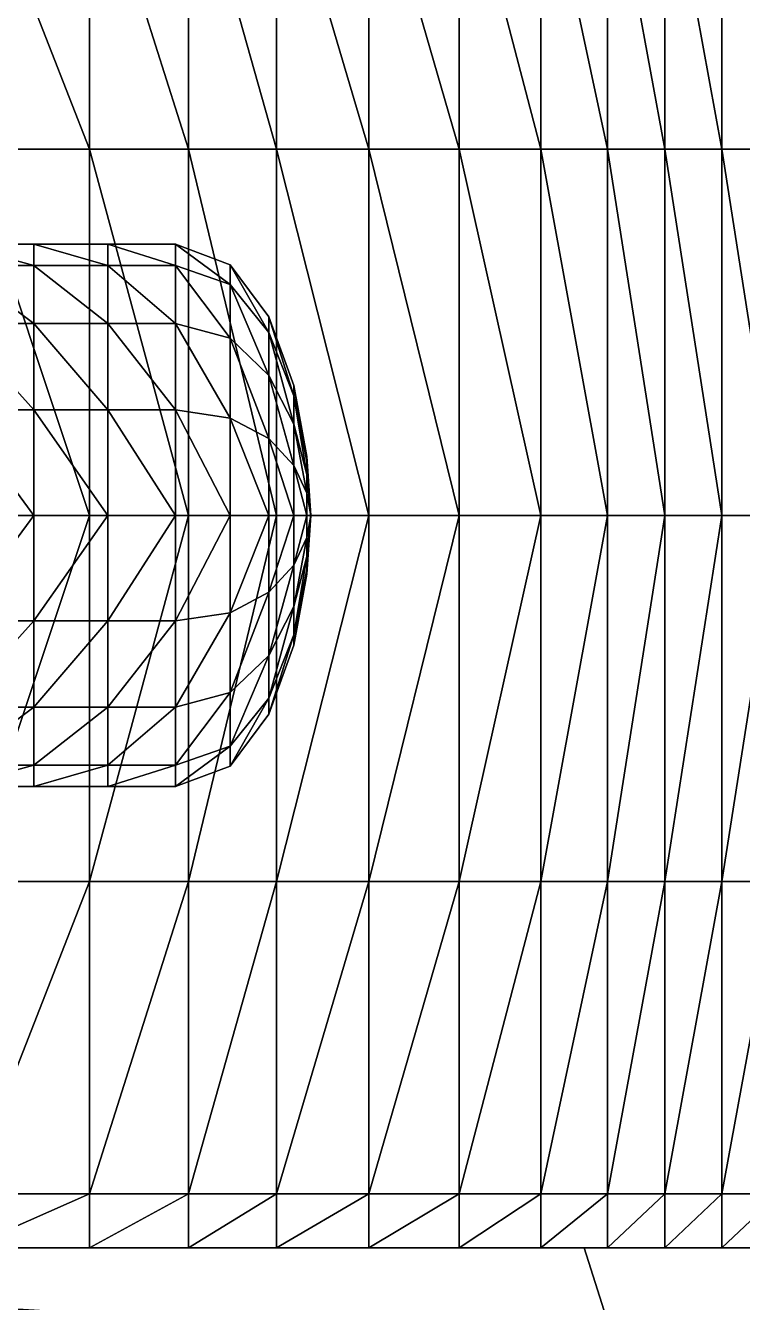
# Model space of a CAD drawing. Extents: x 0 to 32.6, y -11.9 to 11.9.
# Drawn here: x 13.082 to 15.198, y -2.321 to 1.445 of the extents above; entities that cross this region are included whole.
import ezdxf

# ---------------------------------------------------------------- set-up
doc = ezdxf.new("R2010")
doc.units = 0

msp = doc.modelspace()

# ---------------------------------------------------------------- linework, layer by layer
for points in [[(12.9093, 2.0011, -1.6192), (13.2709, 2.0011, -1.6192), (13.2709, 1.08, -1.7)], [(12.9093, 2.0011, -1.6192), (13.2709, 1.08, -1.7), (12.9093, 1.08, -1.7)], [(12.9093, 1.08, 1.3), (13.2709, 1.08, 1.3), (12.9093, 2.0011, 1.2192)], [(13.2709, 1.08, 1.3), (13.2709, 2.0011, 1.2192), (12.9093, 2.0011, 1.2192)], [(13.2709, 2.0011, -1.6192), (13.5629, 2.0011, -1.6192), (13.5629, 1.08, -1.7)], [(13.2709, 2.0011, -1.6192), (13.5629, 1.08, -1.7), (13.2709, 1.08, -1.7)], [(13.2709, 1.08, 1.3), (13.5629, 1.08, 1.3), (13.2709, 2.0011, 1.2192)], [(13.5629, 1.08, 1.3), (13.5629, 2.0011, 1.2192), (13.2709, 2.0011, 1.2192)], [(13.5629, 2.0011, -1.6192), (13.8228, 2.0011, -1.6192), (13.8228, 1.08, -1.7)], [(13.5629, 2.0011, -1.6192), (13.8228, 1.08, -1.7), (13.5629, 1.08, -1.7)], [(13.5629, 1.08, 1.3), (13.8228, 1.08, 1.3), (13.5629, 2.0011, 1.2192)], [(13.8228, 1.08, 1.3), (13.8228, 2.0011, 1.2192), (13.5629, 2.0011, 1.2192)], [(13.8228, 2.0011, -1.6192), (14.0953, 2.0011, -1.6192), (14.0953, 1.08, -1.7)], [(13.8228, 2.0011, -1.6192), (14.0953, 1.08, -1.7), (13.8228, 1.08, -1.7)], [(13.8228, 1.08, 1.3), (14.0953, 1.08, 1.3), (13.8228, 2.0011, 1.2192)], [(14.0953, 1.08, 1.3), (14.0953, 2.0011, 1.2192), (13.8228, 2.0011, 1.2192)], [(14.0953, 2.0011, -1.6192), (14.3615, 2.0011, -1.6192), (14.3615, 1.08, -1.7)], [(14.0953, 2.0011, -1.6192), (14.3615, 1.08, -1.7), (14.0953, 1.08, -1.7)], [(14.0953, 1.08, 1.3), (14.3615, 1.08, 1.3), (14.0953, 2.0011, 1.2192)], [(14.3615, 1.08, 1.3), (14.3615, 2.0011, 1.2192), (14.0953, 2.0011, 1.2192)], [(14.3615, 2.0011, -1.6192), (14.6025, 2.0011, -1.6192), (14.6025, 1.08, -1.7)], [(14.3615, 2.0011, -1.6192), (14.6025, 1.08, -1.7), (14.3615, 1.08, -1.7)], [(14.3615, 1.08, 1.3), (14.6025, 1.08, 1.3), (14.3615, 2.0011, 1.2192)], [(14.6025, 1.08, 1.3), (14.6025, 2.0011, 1.2192), (14.3615, 2.0011, 1.2192)], [(14.6025, 2.0011, -1.6192), (14.7996, 2.0011, -1.6192), (14.7996, 1.08, -1.7)], [(14.6025, 2.0011, -1.6192), (14.7996, 1.08, -1.7), (14.6025, 1.08, -1.7)], [(14.6025, 1.08, 1.3), (14.7996, 1.08, 1.3), (14.6025, 2.0011, 1.2192)], [(14.7996, 1.08, 1.3), (14.7996, 2.0011, 1.2192), (14.6025, 2.0011, 1.2192)], [(14.7996, 2.0011, -1.6192), (14.9685, 2.0011, -1.6192), (14.9685, 1.08, -1.7)], [(14.7996, 2.0011, -1.6192), (14.9685, 1.08, -1.7), (14.7996, 1.08, -1.7)], [(14.7996, 1.08, 1.3), (14.9685, 1.08, 1.3), (14.7996, 2.0011, 1.2192)], [(14.9685, 1.08, 1.3), (14.9685, 2.0011, 1.2192), (14.7996, 2.0011, 1.2192)], [(14.9685, 2.0011, -1.6192), (15.1373, 2.0011, -1.6192), (15.1373, 1.08, -1.7)], [(14.9685, 2.0011, -1.6192), (15.1373, 1.08, -1.7), (14.9685, 1.08, -1.7)], [(14.9685, 1.08, 1.3), (15.1373, 1.08, 1.3), (14.9685, 2.0011, 1.2192)], [(15.1373, 1.08, 1.3), (15.1373, 2.0011, 1.2192), (14.9685, 2.0011, 1.2192)], [(15.1373, 2.0011, -1.6192), (15.3062, 2.0011, -1.6192), (15.3062, 1.08, -1.7)], [(15.1373, 2.0011, -1.6192), (15.3062, 1.08, -1.7), (15.1373, 1.08, -1.7)], [(15.1373, 1.08, 1.3), (15.3062, 1.08, 1.3), (15.1373, 2.0011, 1.2192)], [(15.3062, 1.08, 1.3), (15.3062, 2.0011, 1.2192), (15.1373, 2.0011, 1.2192)], [(12.9093, 1.08, -1.7), (13.2709, 1.08, -1.7), (13.2709, 0, -1.7)], [(12.9093, 1.08, -1.7), (13.2709, 0, -1.7), (12.9093, 0, -1.7)], [(12.9093, 0, 1.3), (13.2709, 0, 1.3), (12.9093, 1.08, 1.3)], [(13.2709, 0, 1.3), (13.2709, 1.08, 1.3), (12.9093, 1.08, 1.3)], [(13.2709, 1.08, -1.7), (13.5629, 1.08, -1.7), (13.5629, 0, -1.7)], [(13.2709, 1.08, -1.7), (13.5629, 0, -1.7), (13.2709, 0, -1.7)], [(13.2709, 0, 1.3), (13.5629, 0, 1.3), (13.2709, 1.08, 1.3)], [(13.5629, 0, 1.3), (13.5629, 1.08, 1.3), (13.2709, 1.08, 1.3)], [(13.5629, 1.08, -1.7), (13.8228, 1.08, -1.7), (13.8228, 0, -1.7)], [(13.5629, 1.08, -1.7), (13.8228, 0, -1.7), (13.5629, 0, -1.7)], [(13.5629, 0, 1.3), (13.8228, 0, 1.3), (13.5629, 1.08, 1.3)], [(13.8228, 0, 1.3), (13.8228, 1.08, 1.3), (13.5629, 1.08, 1.3)], [(13.8228, 1.08, -1.7), (14.0953, 1.08, -1.7), (14.0953, 0, -1.7)], [(13.8228, 1.08, -1.7), (14.0953, 0, -1.7), (13.8228, 0, -1.7)], [(13.8228, 0, 1.3), (14.0953, 0, 1.3), (13.8228, 1.08, 1.3)], [(14.0953, 0, 1.3), (14.0953, 1.08, 1.3), (13.8228, 1.08, 1.3)], [(14.0953, 1.08, -1.7), (14.3615, 1.08, -1.7), (14.3615, 0, -1.7)], [(14.0953, 1.08, -1.7), (14.3615, 0, -1.7), (14.0953, 0, -1.7)], [(14.0953, 0, 1.3), (14.3615, 0, 1.3), (14.0953, 1.08, 1.3)], [(14.3615, 0, 1.3), (14.3615, 1.08, 1.3), (14.0953, 1.08, 1.3)], [(14.3615, 1.08, -1.7), (14.6025, 1.08, -1.7), (14.6025, 0, -1.7)], [(14.3615, 1.08, -1.7), (14.6025, 0, -1.7), (14.3615, 0, -1.7)], [(14.3615, 0, 1.3), (14.6025, 0, 1.3), (14.3615, 1.08, 1.3)], [(14.6025, 0, 1.3), (14.6025, 1.08, 1.3), (14.3615, 1.08, 1.3)], [(14.6025, 1.08, -1.7), (14.7996, 1.08, -1.7), (14.7996, 0, -1.7)], [(14.6025, 1.08, -1.7), (14.7996, 0, -1.7), (14.6025, 0, -1.7)], [(14.6025, 0, 1.3), (14.7996, 0, 1.3), (14.6025, 1.08, 1.3)], [(14.7996, 0, 1.3), (14.7996, 1.08, 1.3), (14.6025, 1.08, 1.3)], [(14.7996, 1.08, -1.7), (14.9685, 1.08, -1.7), (14.9685, 0, -1.7)], [(14.7996, 1.08, -1.7), (14.9685, 0, -1.7), (14.7996, 0, -1.7)], [(14.7996, 0, 1.3), (14.9685, 0, 1.3), (14.7996, 1.08, 1.3)], [(14.9685, 0, 1.3), (14.9685, 1.08, 1.3), (14.7996, 1.08, 1.3)], [(14.9685, 1.08, -1.7), (15.1373, 1.08, -1.7), (15.1373, 0, -1.7)], [(14.9685, 1.08, -1.7), (15.1373, 0, -1.7), (14.9685, 0, -1.7)], [(14.9685, 0, 1.3), (15.1373, 0, 1.3), (14.9685, 1.08, 1.3)], [(15.1373, 0, 1.3), (15.1373, 1.08, 1.3), (14.9685, 1.08, 1.3)], [(15.1373, 1.08, -1.7), (15.3062, 1.08, -1.7), (15.3062, 0, -1.7)], [(15.1373, 1.08, -1.7), (15.3062, 0, -1.7), (15.1373, 0, -1.7)], [(15.1373, 0, 1.3), (15.3062, 0, 1.3), (15.1373, 1.08, 1.3)], [(15.3062, 0, 1.3), (15.3062, 1.08, 1.3), (15.1373, 1.08, 1.3)], [(12.8773, 0.8, -0.3261), (13.1059, 0.8, -0.3261), (13.1059, 0.7371, -0.6568)], [(12.8773, 0.8, -0.3261), (13.1059, 0.7371, -0.6568), (12.8773, 0.7371, -0.6568)], [(12.8773, 0.7371, 0.0046), (13.1059, 0.7371, 0.0046), (12.8773, 0.8, -0.3261)], [(13.1059, 0.7371, 0.0046), (13.1059, 0.8, -0.3261), (12.8773, 0.8, -0.3261)], [(13.1059, 0.8, -0.3261), (13.3245, 0.8, -0.3261), (13.3245, 0.7371, -0.6568)], [(13.1059, 0.8, -0.3261), (13.3245, 0.7371, -0.6568), (13.1059, 0.7371, -0.6568)], [(13.1059, 0.7371, 0.0046), (13.3245, 0.7371, 0.0046), (13.1059, 0.8, -0.3261)], [(13.3245, 0.7371, 0.0046), (13.3245, 0.8, -0.3261), (13.1059, 0.8, -0.3261)], [(13.3245, 0.8, -0.3261), (13.5245, 0.8, -0.3261), (13.5245, 0.7371, -0.6568)], [(13.3245, 0.8, -0.3261), (13.5245, 0.7371, -0.6568), (13.3245, 0.7371, -0.6568)], [(13.3245, 0.7371, 0.0046), (13.5245, 0.7371, 0.0046), (13.3245, 0.8, -0.3261)], [(13.5245, 0.7371, 0.0046), (13.5245, 0.8, -0.3261), (13.3245, 0.8, -0.3261)], [(13.5245, 0.8, -0.3261), (13.6862, 0.7393, -0.3261), (13.6862, 0.681, -0.6307)], [(13.5245, 0.8, -0.3261), (13.6862, 0.681, -0.6307), (13.5245, 0.7371, -0.6568)], [(13.5245, 0.7371, 0.0046), (13.6862, 0.681, -0.0215), (13.5245, 0.8, -0.3261)], [(13.6862, 0.681, -0.0215), (13.6862, 0.7393, -0.3261), (13.5245, 0.8, -0.3261)], [(12.8773, 0.7371, -0.6568), (13.1059, 0.7371, -0.6568), (13.1059, 0.5656, -0.927)], [(12.8773, 0.7371, -0.6568), (13.1059, 0.5656, -0.927), (12.8773, 0.5656, -0.927)], [(12.8773, 0.5656, 0.2748), (13.1059, 0.5656, 0.2748), (12.8773, 0.7371, 0.0046)], [(13.1059, 0.5656, 0.2748), (13.1059, 0.7371, 0.0046), (12.8773, 0.7371, 0.0046)], [(13.1059, 0.7371, -0.6568), (13.3245, 0.7371, -0.6568), (13.3245, 0.5656, -0.927)], [(13.1059, 0.7371, -0.6568), (13.3245, 0.5656, -0.927), (13.1059, 0.5656, -0.927)], [(13.1059, 0.5656, 0.2748), (13.3245, 0.5656, 0.2748), (13.1059, 0.7371, 0.0046)], [(13.3245, 0.5656, 0.2748), (13.3245, 0.7371, 0.0046), (13.1059, 0.7371, 0.0046)], [(13.3245, 0.7371, -0.6568), (13.5245, 0.7371, -0.6568), (13.5245, 0.5656, -0.927)], [(13.3245, 0.7371, -0.6568), (13.5245, 0.5656, -0.927), (13.3245, 0.5656, -0.927)], [(13.3245, 0.5656, 0.2748), (13.5245, 0.5656, 0.2748), (13.3245, 0.7371, 0.0046)], [(13.5245, 0.5656, 0.2748), (13.5245, 0.7371, 0.0046), (13.3245, 0.7371, 0.0046)], [(13.5245, 0.7371, -0.6568), (13.6862, 0.681, -0.6307), (13.6862, 0.5223, -0.88)], [(13.5245, 0.7371, -0.6568), (13.6862, 0.5223, -0.88), (13.5245, 0.5656, -0.927)], [(13.5245, 0.5656, 0.2748), (13.6862, 0.5223, 0.2278), (13.5245, 0.7371, 0.0046)], [(13.6862, 0.5223, 0.2278), (13.6862, 0.681, -0.0215), (13.5245, 0.7371, 0.0046)], [(13.6862, 0.7393, -0.3261), (13.8003, 0.586, -0.3261), (13.8003, 0.5394, -0.5652)], [(13.6862, 0.7393, -0.3261), (13.8003, 0.5394, -0.5652), (13.6862, 0.681, -0.6307)], [(13.6862, 0.681, -0.0215), (13.8003, 0.5394, -0.0869), (13.6862, 0.7393, -0.3261)], [(13.8003, 0.5394, -0.0869), (13.8003, 0.586, -0.3261), (13.6862, 0.7393, -0.3261)], [(13.6862, 0.681, -0.6307), (13.8003, 0.5394, -0.5652), (13.8003, 0.413, -0.762)], [(13.6862, 0.681, -0.6307), (13.8003, 0.413, -0.762), (13.6862, 0.5223, -0.88)], [(13.6862, 0.5223, 0.2278), (13.8003, 0.413, 0.1098), (13.6862, 0.681, -0.0215)], [(13.8003, 0.413, 0.1098), (13.8003, 0.5394, -0.0869), (13.6862, 0.681, -0.0215)], [(12.8773, 0.5656, -0.927), (13.1059, 0.5656, -0.927), (13.1059, 0.3113, -1.1092)], [(12.8773, 0.5656, -0.927), (13.1059, 0.3113, -1.1092), (12.8773, 0.3113, -1.1092)], [(12.8773, 0.3113, 0.4571), (13.1059, 0.3113, 0.4571), (12.8773, 0.5656, 0.2748)], [(13.1059, 0.3113, 0.4571), (13.1059, 0.5656, 0.2748), (12.8773, 0.5656, 0.2748)], [(13.1059, 0.5656, -0.927), (13.3245, 0.5656, -0.927), (13.3245, 0.3113, -1.1092)], [(13.1059, 0.5656, -0.927), (13.3245, 0.3113, -1.1092), (13.1059, 0.3113, -1.1092)], [(13.1059, 0.3113, 0.4571), (13.3245, 0.3113, 0.4571), (13.1059, 0.5656, 0.2748)], [(13.3245, 0.3113, 0.4571), (13.3245, 0.5656, 0.2748), (13.1059, 0.5656, 0.2748)], [(13.3245, 0.5656, -0.927), (13.5245, 0.5656, -0.927), (13.5245, 0.3113, -1.1092)], [(13.3245, 0.5656, -0.927), (13.5245, 0.3113, -1.1092), (13.3245, 0.3113, -1.1092)], [(13.3245, 0.3113, 0.4571), (13.5245, 0.3113, 0.4571), (13.3245, 0.5656, 0.2748)], [(13.5245, 0.3113, 0.4571), (13.5245, 0.5656, 0.2748), (13.3245, 0.5656, 0.2748)], [(13.5245, 0.5656, -0.927), (13.6862, 0.5223, -0.88), (13.6862, 0.2872, -1.0484)], [(13.5245, 0.5656, -0.927), (13.6862, 0.2872, -1.0484), (13.5245, 0.3113, -1.1092)], [(13.5245, 0.3113, 0.4571), (13.6862, 0.2872, 0.3962), (13.5245, 0.5656, 0.2748)], [(13.6862, 0.2872, 0.3962), (13.6862, 0.5223, 0.2278), (13.5245, 0.5656, 0.2748)], [(13.8003, 0.586, -0.3261), (13.8735, 0.383, -0.3261), (13.8735, 0.3522, -0.4797)], [(13.8003, 0.586, -0.3261), (13.8735, 0.3522, -0.4797), (13.8003, 0.5394, -0.5652)], [(13.8003, 0.5394, -0.0869), (13.8735, 0.3522, -0.1724), (13.8003, 0.586, -0.3261)], [(13.8735, 0.3522, -0.1724), (13.8735, 0.383, -0.3261), (13.8003, 0.586, -0.3261)], [(13.8003, 0.5394, -0.5652), (13.8735, 0.3522, -0.4797), (13.8735, 0.2688, -0.6073)], [(13.8003, 0.5394, -0.5652), (13.8735, 0.2688, -0.6073), (13.8003, 0.413, -0.762)], [(13.8003, 0.413, 0.1098), (13.8735, 0.2688, -0.0448), (13.8003, 0.5394, -0.0869)], [(13.8735, 0.2688, -0.0448), (13.8735, 0.3522, -0.1724), (13.8003, 0.5394, -0.0869)], [(13.6862, 0.5223, -0.88), (13.8003, 0.413, -0.762), (13.8003, 0.2265, -0.8954)], [(13.6862, 0.5223, -0.88), (13.8003, 0.2265, -0.8954), (13.6862, 0.2872, -1.0484)], [(13.6862, 0.2872, 0.3962), (13.8003, 0.2265, 0.2432), (13.6862, 0.5223, 0.2278)], [(13.8003, 0.2265, 0.2432), (13.8003, 0.413, 0.1098), (13.6862, 0.5223, 0.2278)], [(13.8003, 0.413, -0.762), (13.8735, 0.2688, -0.6073), (13.8735, 0.1468, -0.6945)], [(13.8003, 0.413, -0.762), (13.8735, 0.1468, -0.6945), (13.8003, 0.2265, -0.8954)], [(13.8003, 0.2265, 0.2432), (13.8735, 0.1468, 0.0423), (13.8003, 0.413, 0.1098)], [(13.8735, 0.1468, 0.0423), (13.8735, 0.2688, -0.0448), (13.8003, 0.413, 0.1098)], [(13.8735, 0.383, -0.3261), (13.9124, 0.1734, -0.3261), (13.9124, 0.1591, -0.3936)], [(13.8735, 0.383, -0.3261), (13.9124, 0.1591, -0.3936), (13.8735, 0.3522, -0.4797)], [(13.8735, 0.3522, -0.1724), (13.9124, 0.1591, -0.2586), (13.8735, 0.383, -0.3261)], [(13.9124, 0.1591, -0.2586), (13.9124, 0.1734, -0.3261), (13.8735, 0.383, -0.3261)], [(13.8735, 0.3522, -0.4797), (13.9124, 0.1591, -0.3936), (13.9124, 0.1208, -0.4506)], [(13.8735, 0.3522, -0.4797), (13.9124, 0.1208, -0.4506), (13.8735, 0.2688, -0.6073)], [(13.8735, 0.2688, -0.0448), (13.9124, 0.1208, -0.2016), (13.8735, 0.3522, -0.1724)], [(13.9124, 0.1208, -0.2016), (13.9124, 0.1591, -0.2586), (13.8735, 0.3522, -0.1724)], [(12.8773, 0.3113, -1.1092), (13.1059, 0.3113, -1.1092), (13.1059, 0, -1.1761)], [(12.8773, 0.3113, -1.1092), (13.1059, 0, -1.1761), (12.8773, 0, -1.1761)], [(12.8773, 0, 0.5239), (13.1059, 0, 0.5239), (12.8773, 0.3113, 0.4571)], [(13.1059, 0, 0.5239), (13.1059, 0.3113, 0.4571), (12.8773, 0.3113, 0.4571)], [(13.1059, 0.3113, -1.1092), (13.3245, 0.3113, -1.1092), (13.3245, 0, -1.1761)], [(13.1059, 0.3113, -1.1092), (13.3245, 0, -1.1761), (13.1059, 0, -1.1761)], [(13.1059, 0, 0.5239), (13.3245, 0, 0.5239), (13.1059, 0.3113, 0.4571)], [(13.3245, 0, 0.5239), (13.3245, 0.3113, 0.4571), (13.1059, 0.3113, 0.4571)], [(13.3245, 0.3113, -1.1092), (13.5245, 0.3113, -1.1092), (13.5245, 0, -1.1761)], [(13.3245, 0.3113, -1.1092), (13.5245, 0, -1.1761), (13.3245, 0, -1.1761)], [(13.3245, 0, 0.5239), (13.5245, 0, 0.5239), (13.3245, 0.3113, 0.4571)], [(13.5245, 0, 0.5239), (13.5245, 0.3113, 0.4571), (13.3245, 0.3113, 0.4571)], [(13.5245, 0.3113, -1.1092), (13.6862, 0.2872, -1.0484), (13.6862, 0, -1.1102)], [(13.5245, 0.3113, -1.1092), (13.6862, 0, -1.1102), (13.5245, 0, -1.1761)], [(13.5245, 0, 0.5239), (13.6862, 0, 0.4581), (13.5245, 0.3113, 0.4571)], [(13.6862, 0, 0.4581), (13.6862, 0.2872, 0.3962), (13.5245, 0.3113, 0.4571)], [(13.6862, 0.2872, -1.0484), (13.8003, 0.2265, -0.8954), (13.8003, 0, -0.9445)], [(13.6862, 0.2872, -1.0484), (13.8003, 0, -0.9445), (13.6862, 0, -1.1102)], [(13.6862, 0, 0.4581), (13.8003, 0, 0.2923), (13.6862, 0.2872, 0.3962)], [(13.8003, 0, 0.2923), (13.8003, 0.2265, 0.2432), (13.6862, 0.2872, 0.3962)], [(13.8735, 0.2688, -0.6073), (13.9124, 0.1208, -0.4506), (13.9124, 0.0655, -0.4899)], [(13.8735, 0.2688, -0.6073), (13.9124, 0.0655, -0.4899), (13.8735, 0.1468, -0.6945)], [(13.8735, 0.1468, 0.0423), (13.9124, 0.0655, -0.1622), (13.8735, 0.2688, -0.0448)], [(13.9124, 0.0655, -0.1622), (13.9124, 0.1208, -0.2016), (13.8735, 0.2688, -0.0448)], [(13.8003, 0.2265, -0.8954), (13.8735, 0.1468, -0.6945), (13.8735, 0, -0.7267)], [(13.8003, 0.2265, -0.8954), (13.8735, 0, -0.7267), (13.8003, 0, -0.9445)], [(13.8003, 0, 0.2923), (13.8735, 0, 0.0745), (13.8003, 0.2265, 0.2432)], [(13.8735, 0, 0.0745), (13.8735, 0.1468, 0.0423), (13.8003, 0.2265, 0.2432)], [(13.9124, 0.1734, -0.3261), (13.9239, 0, -0.3261), (13.9124, 0.1591, -0.3936)], [(13.9124, 0.1591, -0.2586), (13.9239, 0, -0.3261), (13.9124, 0.1734, -0.3261)], [(13.9124, 0.1591, -0.3936), (13.9239, 0, -0.3261), (13.9124, 0.1208, -0.4506)], [(13.9124, 0.1208, -0.2016), (13.9239, 0, -0.3261), (13.9124, 0.1591, -0.2586)], [(13.8735, 0.1468, -0.6945), (13.9124, 0.0655, -0.4899), (13.9124, 0, -0.5046)], [(13.8735, 0.1468, -0.6945), (13.9124, 0, -0.5046), (13.8735, 0, -0.7267)], [(13.8735, 0, 0.0745), (13.9124, 0, -0.1475), (13.8735, 0.1468, 0.0423)], [(13.9124, 0, -0.1475), (13.9124, 0.0655, -0.1622), (13.8735, 0.1468, 0.0423)], [(13.9124, 0.1208, -0.4506), (13.9239, 0, -0.3261), (13.9124, 0.0655, -0.4899)], [(13.9124, 0.0655, -0.1622), (13.9239, 0, -0.3261), (13.9124, 0.1208, -0.2016)], [(13.9124, 0.0655, -0.4899), (13.9239, 0, -0.3261), (13.9124, 0, -0.5046)], [(13.9124, 0, -0.1475), (13.9239, 0, -0.3261), (13.9124, 0.0655, -0.1622)], [(12.8773, 0, -1.1761), (13.1059, 0, -1.1761), (12.8773, -0.3113, -1.1092)], [(13.1059, 0, -1.1761), (13.1059, -0.3113, -1.1092), (12.8773, -0.3113, -1.1092)], [(12.8773, -0.3113, 0.4571), (13.1059, -0.3113, 0.4571), (13.1059, 0, 0.5239)], [(12.8773, -0.3113, 0.4571), (13.1059, 0, 0.5239), (12.8773, 0, 0.5239)], [(12.9093, 0, -1.7), (13.2709, 0, -1.7), (12.9093, -1.08, -1.7)], [(13.2709, 0, -1.7), (13.2709, -1.08, -1.7), (12.9093, -1.08, -1.7)], [(12.9093, -1.08, 1.3), (13.2709, -1.08, 1.3), (13.2709, 0, 1.3)], [(12.9093, -1.08, 1.3), (13.2709, 0, 1.3), (12.9093, 0, 1.3)], [(13.1059, 0, -1.1761), (13.3245, 0, -1.1761), (13.1059, -0.3113, -1.1092)], [(13.3245, 0, -1.1761), (13.3245, -0.3113, -1.1092), (13.1059, -0.3113, -1.1092)], [(13.1059, -0.3113, 0.4571), (13.3245, -0.3113, 0.4571), (13.3245, 0, 0.5239)], [(13.1059, -0.3113, 0.4571), (13.3245, 0, 0.5239), (13.1059, 0, 0.5239)], [(13.2709, 0, -1.7), (13.5629, 0, -1.7), (13.2709, -1.08, -1.7)], [(13.5629, 0, -1.7), (13.5629, -1.08, -1.7), (13.2709, -1.08, -1.7)], [(13.2709, -1.08, 1.3), (13.5629, -1.08, 1.3), (13.5629, 0, 1.3)], [(13.2709, -1.08, 1.3), (13.5629, 0, 1.3), (13.2709, 0, 1.3)], [(13.3245, 0, -1.1761), (13.5245, 0, -1.1761), (13.3245, -0.3113, -1.1092)], [(13.5245, 0, -1.1761), (13.5245, -0.3113, -1.1092), (13.3245, -0.3113, -1.1092)], [(13.3245, -0.3113, 0.4571), (13.5245, -0.3113, 0.4571), (13.5245, 0, 0.5239)], [(13.3245, -0.3113, 0.4571), (13.5245, 0, 0.5239), (13.3245, 0, 0.5239)], [(13.5245, 0, -1.1761), (13.6862, 0, -1.1102), (13.5245, -0.3113, -1.1092)], [(13.5245, -0.3113, 0.4571), (13.6862, 0, 0.4581), (13.5245, 0, 0.5239)], [(13.5629, 0, -1.7), (13.8228, 0, -1.7), (13.5629, -1.08, -1.7)], [(13.8228, 0, -1.7), (13.8228, -1.08, -1.7), (13.5629, -1.08, -1.7)], [(13.5629, -1.08, 1.3), (13.8228, -1.08, 1.3), (13.8228, 0, 1.3)], [(13.5629, -1.08, 1.3), (13.8228, 0, 1.3), (13.5629, 0, 1.3)], [(13.8228, 0, -1.7), (14.0953, 0, -1.7), (13.8228, -1.08, -1.7)], [(14.0953, 0, -1.7), (14.0953, -1.08, -1.7), (13.8228, -1.08, -1.7)], [(13.8228, -1.08, 1.3), (14.0953, -1.08, 1.3), (14.0953, 0, 1.3)], [(13.8228, -1.08, 1.3), (14.0953, 0, 1.3), (13.8228, 0, 1.3)], [(13.9124, 0, -0.5046), (13.9239, 0, -0.3261), (13.9124, -0.0655, -0.4899)], [(13.9124, -0.0655, -0.4899), (13.9239, 0, -0.3261), (13.9124, -0.1208, -0.4506)], [(13.9124, -0.1208, -0.4506), (13.9239, 0, -0.3261), (13.9124, -0.1591, -0.3936)], [(13.9124, -0.1591, -0.3936), (13.9239, 0, -0.3261), (13.9124, -0.1734, -0.3261)], [(13.9124, -0.1734, -0.3261), (13.9239, 0, -0.3261), (13.9124, -0.1591, -0.2586)], [(13.9124, -0.1591, -0.2586), (13.9239, 0, -0.3261), (13.9124, -0.1208, -0.2016)], [(13.9124, -0.1208, -0.2016), (13.9239, 0, -0.3261), (13.9124, -0.0655, -0.1622)], [(13.9124, -0.0655, -0.1622), (13.9239, 0, -0.3261), (13.9124, 0, -0.1475)], [(14.0953, 0, -1.7), (14.3615, 0, -1.7), (14.0953, -1.08, -1.7)], [(14.3615, 0, -1.7), (14.3615, -1.08, -1.7), (14.0953, -1.08, -1.7)], [(14.0953, -1.08, 1.3), (14.3615, -1.08, 1.3), (14.3615, 0, 1.3)], [(14.0953, -1.08, 1.3), (14.3615, 0, 1.3), (14.0953, 0, 1.3)], [(14.3615, 0, -1.7), (14.6025, 0, -1.7), (14.3615, -1.08, -1.7)], [(14.6025, 0, -1.7), (14.6025, -1.08, -1.7), (14.3615, -1.08, -1.7)], [(14.3615, -1.08, 1.3), (14.6025, -1.08, 1.3), (14.6025, 0, 1.3)], [(14.3615, -1.08, 1.3), (14.6025, 0, 1.3), (14.3615, 0, 1.3)], [(14.6025, 0, -1.7), (14.7996, 0, -1.7), (14.6025, -1.08, -1.7)], [(14.7996, 0, -1.7), (14.7996, -1.08, -1.7), (14.6025, -1.08, -1.7)], [(14.6025, -1.08, 1.3), (14.7996, -1.08, 1.3), (14.7996, 0, 1.3)], [(14.6025, -1.08, 1.3), (14.7996, 0, 1.3), (14.6025, 0, 1.3)], [(14.7996, 0, -1.7), (14.9685, 0, -1.7), (14.7996, -1.08, -1.7)], [(14.9685, 0, -1.7), (14.9685, -1.08, -1.7), (14.7996, -1.08, -1.7)], [(14.7996, -1.08, 1.3), (14.9685, -1.08, 1.3), (14.9685, 0, 1.3)], [(14.7996, -1.08, 1.3), (14.9685, 0, 1.3), (14.7996, 0, 1.3)], [(14.9685, 0, -1.7), (15.1373, 0, -1.7), (14.9685, -1.08, -1.7)], [(15.1373, 0, -1.7), (15.1373, -1.08, -1.7), (14.9685, -1.08, -1.7)], [(14.9685, -1.08, 1.3), (15.1373, -1.08, 1.3), (15.1373, 0, 1.3)], [(14.9685, -1.08, 1.3), (15.1373, 0, 1.3), (14.9685, 0, 1.3)], [(15.1373, 0, -1.7), (15.3062, 0, -1.7), (15.1373, -1.08, -1.7)], [(15.3062, 0, -1.7), (15.3062, -1.08, -1.7), (15.1373, -1.08, -1.7)], [(15.1373, -1.08, 1.3), (15.3062, -1.08, 1.3), (15.3062, 0, 1.3)], [(15.1373, -1.08, 1.3), (15.3062, 0, 1.3), (15.1373, 0, 1.3)], [(13.6862, 0, -1.1102), (13.6862, -0.2872, -1.0484), (13.5245, -0.3113, -1.1092)], [(13.5245, -0.3113, 0.4571), (13.6862, -0.2872, 0.3962), (13.6862, 0, 0.4581)], [(13.6862, 0, -1.1102), (13.8003, 0, -0.9445), (13.6862, -0.2872, -1.0484)], [(13.8003, 0, -0.9445), (13.8003, -0.2265, -0.8954), (13.6862, -0.2872, -1.0484)], [(13.6862, -0.2872, 0.3962), (13.8003, -0.2265, 0.2432), (13.8003, 0, 0.2923)], [(13.6862, -0.2872, 0.3962), (13.8003, 0, 0.2923), (13.6862, 0, 0.4581)], [(13.8003, 0, -0.9445), (13.8735, 0, -0.7267), (13.8003, -0.2265, -0.8954)], [(13.8735, 0, -0.7267), (13.8735, -0.1468, -0.6945), (13.8003, -0.2265, -0.8954)], [(13.8003, -0.2265, 0.2432), (13.8735, -0.1468, 0.0423), (13.8735, 0, 0.0745)], [(13.8003, -0.2265, 0.2432), (13.8735, 0, 0.0745), (13.8003, 0, 0.2923)], [(13.8735, 0, -0.7267), (13.9124, 0, -0.5046), (13.8735, -0.1468, -0.6945)], [(13.9124, 0, -0.5046), (13.9124, -0.0655, -0.4899), (13.8735, -0.1468, -0.6945)], [(13.8735, -0.1468, 0.0423), (13.9124, -0.0655, -0.1622), (13.9124, 0, -0.1475)], [(13.8735, -0.1468, 0.0423), (13.9124, 0, -0.1475), (13.8735, 0, 0.0745)], [(13.8735, -0.1468, -0.6945), (13.9124, -0.0655, -0.4899), (13.8735, -0.2688, -0.6073)], [(13.9124, -0.0655, -0.4899), (13.9124, -0.1208, -0.4506), (13.8735, -0.2688, -0.6073)], [(13.8735, -0.2688, -0.0448), (13.9124, -0.1208, -0.2016), (13.9124, -0.0655, -0.1622)], [(13.8735, -0.2688, -0.0448), (13.9124, -0.0655, -0.1622), (13.8735, -0.1468, 0.0423)], [(13.8003, -0.2265, -0.8954), (13.8735, -0.1468, -0.6945), (13.8003, -0.413, -0.762)], [(13.8735, -0.1468, -0.6945), (13.8735, -0.2688, -0.6073), (13.8003, -0.413, -0.762)], [(13.8003, -0.413, 0.1098), (13.8735, -0.2688, -0.0448), (13.8735, -0.1468, 0.0423)], [(13.8003, -0.413, 0.1098), (13.8735, -0.1468, 0.0423), (13.8003, -0.2265, 0.2432)], [(13.8735, -0.2688, -0.6073), (13.9124, -0.1208, -0.4506), (13.8735, -0.3522, -0.4797)], [(13.9124, -0.1208, -0.4506), (13.9124, -0.1591, -0.3936), (13.8735, -0.3522, -0.4797)], [(13.8735, -0.3522, -0.1724), (13.9124, -0.1591, -0.2586), (13.9124, -0.1208, -0.2016)], [(13.8735, -0.3522, -0.1724), (13.9124, -0.1208, -0.2016), (13.8735, -0.2688, -0.0448)], [(13.8735, -0.3522, -0.4797), (13.9124, -0.1591, -0.3936), (13.8735, -0.383, -0.3261)], [(13.9124, -0.1591, -0.3936), (13.9124, -0.1734, -0.3261), (13.8735, -0.383, -0.3261)], [(13.8735, -0.383, -0.3261), (13.9124, -0.1734, -0.3261), (13.9124, -0.1591, -0.2586)], [(13.8735, -0.383, -0.3261), (13.9124, -0.1591, -0.2586), (13.8735, -0.3522, -0.1724)], [(13.6862, -0.2872, -1.0484), (13.8003, -0.2265, -0.8954), (13.6862, -0.5223, -0.88)], [(13.8003, -0.2265, -0.8954), (13.8003, -0.413, -0.762), (13.6862, -0.5223, -0.88)], [(13.6862, -0.5223, 0.2278), (13.8003, -0.413, 0.1098), (13.8003, -0.2265, 0.2432)], [(13.6862, -0.5223, 0.2278), (13.8003, -0.2265, 0.2432), (13.6862, -0.2872, 0.3962)], [(13.5245, -0.3113, -1.1092), (13.6862, -0.2872, -1.0484), (13.5245, -0.5656, -0.927)], [(13.6862, -0.2872, -1.0484), (13.6862, -0.5223, -0.88), (13.5245, -0.5656, -0.927)], [(13.5245, -0.5656, 0.2748), (13.6862, -0.5223, 0.2278), (13.6862, -0.2872, 0.3962)], [(13.5245, -0.5656, 0.2748), (13.6862, -0.2872, 0.3962), (13.5245, -0.3113, 0.4571)], [(13.8003, -0.413, -0.762), (13.8735, -0.2688, -0.6073), (13.8003, -0.5394, -0.5652)], [(13.8735, -0.2688, -0.6073), (13.8735, -0.3522, -0.4797), (13.8003, -0.5394, -0.5652)], [(13.8003, -0.5394, -0.0869), (13.8735, -0.3522, -0.1724), (13.8735, -0.2688, -0.0448)], [(13.8003, -0.5394, -0.0869), (13.8735, -0.2688, -0.0448), (13.8003, -0.413, 0.1098)], [(12.8773, -0.3113, -1.1092), (13.1059, -0.3113, -1.1092), (12.8773, -0.5656, -0.927)], [(13.1059, -0.3113, -1.1092), (13.1059, -0.5656, -0.927), (12.8773, -0.5656, -0.927)], [(12.8773, -0.5656, 0.2748), (13.1059, -0.5656, 0.2748), (13.1059, -0.3113, 0.4571)], [(12.8773, -0.5656, 0.2748), (13.1059, -0.3113, 0.4571), (12.8773, -0.3113, 0.4571)], [(13.1059, -0.3113, -1.1092), (13.3245, -0.3113, -1.1092), (13.1059, -0.5656, -0.927)], [(13.3245, -0.3113, -1.1092), (13.3245, -0.5656, -0.927), (13.1059, -0.5656, -0.927)], [(13.1059, -0.5656, 0.2748), (13.3245, -0.5656, 0.2748), (13.3245, -0.3113, 0.4571)], [(13.1059, -0.5656, 0.2748), (13.3245, -0.3113, 0.4571), (13.1059, -0.3113, 0.4571)], [(13.3245, -0.3113, -1.1092), (13.5245, -0.3113, -1.1092), (13.3245, -0.5656, -0.927)], [(13.5245, -0.3113, -1.1092), (13.5245, -0.5656, -0.927), (13.3245, -0.5656, -0.927)], [(13.3245, -0.5656, 0.2748), (13.5245, -0.5656, 0.2748), (13.5245, -0.3113, 0.4571)], [(13.3245, -0.5656, 0.2748), (13.5245, -0.3113, 0.4571), (13.3245, -0.3113, 0.4571)], [(13.8003, -0.5394, -0.5652), (13.8735, -0.3522, -0.4797), (13.8003, -0.586, -0.3261)], [(13.8735, -0.3522, -0.4797), (13.8735, -0.383, -0.3261), (13.8003, -0.586, -0.3261)], [(13.8003, -0.586, -0.3261), (13.8735, -0.383, -0.3261), (13.8735, -0.3522, -0.1724)], [(13.8003, -0.586, -0.3261), (13.8735, -0.3522, -0.1724), (13.8003, -0.5394, -0.0869)], [(13.6862, -0.5223, -0.88), (13.8003, -0.413, -0.762), (13.6862, -0.681, -0.6307)], [(13.8003, -0.413, -0.762), (13.8003, -0.5394, -0.5652), (13.6862, -0.681, -0.6307)], [(13.6862, -0.681, -0.0215), (13.8003, -0.5394, -0.0869), (13.8003, -0.413, 0.1098)], [(13.6862, -0.681, -0.0215), (13.8003, -0.413, 0.1098), (13.6862, -0.5223, 0.2278)], [(13.5245, -0.5656, -0.927), (13.6862, -0.5223, -0.88), (13.5245, -0.7371, -0.6568)], [(13.6862, -0.5223, -0.88), (13.6862, -0.681, -0.6307), (13.5245, -0.7371, -0.6568)], [(13.5245, -0.7371, 0.0046), (13.6862, -0.681, -0.0215), (13.6862, -0.5223, 0.2278)], [(13.5245, -0.7371, 0.0046), (13.6862, -0.5223, 0.2278), (13.5245, -0.5656, 0.2748)], [(13.6862, -0.681, -0.6307), (13.8003, -0.5394, -0.5652), (13.6862, -0.7393, -0.3261)], [(13.8003, -0.5394, -0.5652), (13.8003, -0.586, -0.3261), (13.6862, -0.7393, -0.3261)], [(13.6862, -0.7393, -0.3261), (13.8003, -0.586, -0.3261), (13.8003, -0.5394, -0.0869)], [(13.6862, -0.7393, -0.3261), (13.8003, -0.5394, -0.0869), (13.6862, -0.681, -0.0215)], [(12.8773, -0.5656, -0.927), (13.1059, -0.5656, -0.927), (12.8773, -0.7371, -0.6568)], [(13.1059, -0.5656, -0.927), (13.1059, -0.7371, -0.6568), (12.8773, -0.7371, -0.6568)], [(12.8773, -0.7371, 0.0046), (13.1059, -0.7371, 0.0046), (13.1059, -0.5656, 0.2748)], [(12.8773, -0.7371, 0.0046), (13.1059, -0.5656, 0.2748), (12.8773, -0.5656, 0.2748)], [(13.1059, -0.5656, -0.927), (13.3245, -0.5656, -0.927), (13.1059, -0.7371, -0.6568)], [(13.3245, -0.5656, -0.927), (13.3245, -0.7371, -0.6568), (13.1059, -0.7371, -0.6568)], [(13.1059, -0.7371, 0.0046), (13.3245, -0.7371, 0.0046), (13.3245, -0.5656, 0.2748)], [(13.1059, -0.7371, 0.0046), (13.3245, -0.5656, 0.2748), (13.1059, -0.5656, 0.2748)], [(13.3245, -0.5656, -0.927), (13.5245, -0.5656, -0.927), (13.3245, -0.7371, -0.6568)], [(13.5245, -0.5656, -0.927), (13.5245, -0.7371, -0.6568), (13.3245, -0.7371, -0.6568)], [(13.3245, -0.7371, 0.0046), (13.5245, -0.7371, 0.0046), (13.5245, -0.5656, 0.2748)], [(13.3245, -0.7371, 0.0046), (13.5245, -0.5656, 0.2748), (13.3245, -0.5656, 0.2748)], [(13.5245, -0.7371, -0.6568), (13.6862, -0.681, -0.6307), (13.5245, -0.8, -0.3261)], [(13.6862, -0.681, -0.6307), (13.6862, -0.7393, -0.3261), (13.5245, -0.8, -0.3261)], [(13.5245, -0.8, -0.3261), (13.6862, -0.7393, -0.3261), (13.6862, -0.681, -0.0215)], [(13.5245, -0.8, -0.3261), (13.6862, -0.681, -0.0215), (13.5245, -0.7371, 0.0046)], [(12.8773, -0.7371, -0.6568), (13.1059, -0.7371, -0.6568), (12.8773, -0.8, -0.3261)], [(13.1059, -0.7371, -0.6568), (13.1059, -0.8, -0.3261), (12.8773, -0.8, -0.3261)], [(12.8773, -0.8, -0.3261), (13.1059, -0.8, -0.3261), (13.1059, -0.7371, 0.0046)], [(12.8773, -0.8, -0.3261), (13.1059, -0.7371, 0.0046), (12.8773, -0.7371, 0.0046)], [(13.1059, -0.7371, -0.6568), (13.3245, -0.7371, -0.6568), (13.1059, -0.8, -0.3261)], [(13.3245, -0.7371, -0.6568), (13.3245, -0.8, -0.3261), (13.1059, -0.8, -0.3261)], [(13.1059, -0.8, -0.3261), (13.3245, -0.8, -0.3261), (13.3245, -0.7371, 0.0046)], [(13.1059, -0.8, -0.3261), (13.3245, -0.7371, 0.0046), (13.1059, -0.7371, 0.0046)], [(13.3245, -0.7371, -0.6568), (13.5245, -0.7371, -0.6568), (13.3245, -0.8, -0.3261)], [(13.5245, -0.7371, -0.6568), (13.5245, -0.8, -0.3261), (13.3245, -0.8, -0.3261)], [(13.3245, -0.8, -0.3261), (13.5245, -0.8, -0.3261), (13.5245, -0.7371, 0.0046)], [(13.3245, -0.8, -0.3261), (13.5245, -0.7371, 0.0046), (13.3245, -0.7371, 0.0046)], [(12.9093, -1.08, -1.7), (13.2709, -1.08, -1.7), (12.9093, -2.0011, -1.6192)], [(13.2709, -1.08, -1.7), (13.2709, -2.0011, -1.6192), (12.9093, -2.0011, -1.6192)], [(12.9093, -2.0011, 1.2192), (13.2709, -2.0011, 1.2192), (13.2709, -1.08, 1.3)], [(12.9093, -2.0011, 1.2192), (13.2709, -1.08, 1.3), (12.9093, -1.08, 1.3)], [(13.2709, -1.08, -1.7), (13.5629, -1.08, -1.7), (13.2709, -2.0011, -1.6192)], [(13.5629, -1.08, -1.7), (13.5629, -2.0011, -1.6192), (13.2709, -2.0011, -1.6192)], [(13.2709, -2.0011, 1.2192), (13.5629, -2.0011, 1.2192), (13.5629, -1.08, 1.3)], [(13.2709, -2.0011, 1.2192), (13.5629, -1.08, 1.3), (13.2709, -1.08, 1.3)], [(13.5629, -1.08, -1.7), (13.8228, -1.08, -1.7), (13.5629, -2.0011, -1.6192)], [(13.8228, -1.08, -1.7), (13.8228, -2.0011, -1.6192), (13.5629, -2.0011, -1.6192)], [(13.5629, -2.0011, 1.2192), (13.8228, -2.0011, 1.2192), (13.8228, -1.08, 1.3)], [(13.5629, -2.0011, 1.2192), (13.8228, -1.08, 1.3), (13.5629, -1.08, 1.3)], [(13.8228, -1.08, -1.7), (14.0953, -1.08, -1.7), (13.8228, -2.0011, -1.6192)], [(14.0953, -1.08, -1.7), (14.0953, -2.0011, -1.6192), (13.8228, -2.0011, -1.6192)], [(13.8228, -2.0011, 1.2192), (14.0953, -2.0011, 1.2192), (14.0953, -1.08, 1.3)], [(13.8228, -2.0011, 1.2192), (14.0953, -1.08, 1.3), (13.8228, -1.08, 1.3)], [(14.0953, -1.08, -1.7), (14.3615, -1.08, -1.7), (14.0953, -2.0011, -1.6192)], [(14.3615, -1.08, -1.7), (14.3615, -2.0011, -1.6192), (14.0953, -2.0011, -1.6192)], [(14.0953, -2.0011, 1.2192), (14.3615, -2.0011, 1.2192), (14.3615, -1.08, 1.3)], [(14.0953, -2.0011, 1.2192), (14.3615, -1.08, 1.3), (14.0953, -1.08, 1.3)], [(14.3615, -1.08, -1.7), (14.6025, -1.08, -1.7), (14.3615, -2.0011, -1.6192)], [(14.6025, -1.08, -1.7), (14.6025, -2.0011, -1.6192), (14.3615, -2.0011, -1.6192)], [(14.3615, -2.0011, 1.2192), (14.6025, -2.0011, 1.2192), (14.6025, -1.08, 1.3)], [(14.3615, -2.0011, 1.2192), (14.6025, -1.08, 1.3), (14.3615, -1.08, 1.3)], [(14.6025, -1.08, -1.7), (14.7996, -1.08, -1.7), (14.6025, -2.0011, -1.6192)], [(14.7996, -1.08, -1.7), (14.7996, -2.0011, -1.6192), (14.6025, -2.0011, -1.6192)], [(14.6025, -2.0011, 1.2192), (14.7996, -2.0011, 1.2192), (14.7996, -1.08, 1.3)], [(14.6025, -2.0011, 1.2192), (14.7996, -1.08, 1.3), (14.6025, -1.08, 1.3)], [(14.7996, -1.08, -1.7), (14.9685, -1.08, -1.7), (14.7996, -2.0011, -1.6192)], [(14.9685, -1.08, -1.7), (14.9685, -2.0011, -1.6192), (14.7996, -2.0011, -1.6192)], [(14.7996, -2.0011, 1.2192), (14.9685, -2.0011, 1.2192), (14.9685, -1.08, 1.3)], [(14.7996, -2.0011, 1.2192), (14.9685, -1.08, 1.3), (14.7996, -1.08, 1.3)], [(14.9685, -1.08, -1.7), (15.1373, -1.08, -1.7), (14.9685, -2.0011, -1.6192)], [(15.1373, -1.08, -1.7), (15.1373, -2.0011, -1.6192), (14.9685, -2.0011, -1.6192)], [(14.9685, -2.0011, 1.2192), (15.1373, -2.0011, 1.2192), (15.1373, -1.08, 1.3)], [(14.9685, -2.0011, 1.2192), (15.1373, -1.08, 1.3), (14.9685, -1.08, 1.3)], [(15.1373, -1.08, -1.7), (15.3062, -1.08, -1.7), (15.1373, -2.0011, -1.6192)], [(15.3062, -1.08, -1.7), (15.3062, -2.0011, -1.6192), (15.1373, -2.0011, -1.6192)], [(15.1373, -2.0011, 1.2192), (15.3062, -2.0011, 1.2192), (15.3062, -1.08, 1.3)], [(15.1373, -2.0011, 1.2192), (15.3062, -1.08, 1.3), (15.1373, -1.08, 1.3)], [(12.9093, -2.0011, -1.6192), (13.2709, -2.0011, -1.6192), (12.9093, -2.16, -0.95)], [(13.2709, -2.0011, -1.6192), (13.2709, -2.16, -0.95), (12.9093, -2.16, -0.95)], [(12.9093, -2.16, 0.55), (13.2709, -2.16, 0.55), (13.2709, -2.0011, 1.2192)], [(12.9093, -2.16, 0.55), (13.2709, -2.0011, 1.2192), (12.9093, -2.0011, 1.2192)], [(13.2709, -2.0011, -1.6192), (13.5629, -2.0011, -1.6192), (13.2709, -2.16, -0.95)], [(13.5629, -2.0011, -1.6192), (13.5629, -2.16, -0.95), (13.2709, -2.16, -0.95)], [(13.2709, -2.16, 0.55), (13.5629, -2.16, 0.55), (13.5629, -2.0011, 1.2192)], [(13.2709, -2.16, 0.55), (13.5629, -2.0011, 1.2192), (13.2709, -2.0011, 1.2192)], [(13.5629, -2.0011, -1.6192), (13.8228, -2.0011, -1.6192), (13.5629, -2.16, -0.95)], [(13.8228, -2.0011, -1.6192), (13.8228, -2.16, -0.95), (13.5629, -2.16, -0.95)], [(13.5629, -2.16, 0.55), (13.8228, -2.16, 0.55), (13.8228, -2.0011, 1.2192)], [(13.5629, -2.16, 0.55), (13.8228, -2.0011, 1.2192), (13.5629, -2.0011, 1.2192)], [(13.8228, -2.0011, -1.6192), (14.0953, -2.0011, -1.6192), (13.8228, -2.16, -0.95)], [(14.0953, -2.0011, -1.6192), (14.0953, -2.16, -0.95), (13.8228, -2.16, -0.95)], [(13.8228, -2.16, 0.55), (14.0953, -2.16, 0.55), (14.0953, -2.0011, 1.2192)], [(13.8228, -2.16, 0.55), (14.0953, -2.0011, 1.2192), (13.8228, -2.0011, 1.2192)], [(14.0953, -2.0011, -1.6192), (14.3615, -2.0011, -1.6192), (14.0953, -2.16, -0.95)], [(14.3615, -2.0011, -1.6192), (14.3615, -2.16, -0.95), (14.0953, -2.16, -0.95)], [(14.0953, -2.16, 0.55), (14.3615, -2.16, 0.55), (14.3615, -2.0011, 1.2192)], [(14.0953, -2.16, 0.55), (14.3615, -2.0011, 1.2192), (14.0953, -2.0011, 1.2192)], [(14.3615, -2.0011, -1.6192), (14.6025, -2.0011, -1.6192), (14.3615, -2.16, -0.95)], [(14.6025, -2.0011, -1.6192), (14.6025, -2.16, -0.95), (14.3615, -2.16, -0.95)], [(14.3615, -2.16, 0.55), (14.6025, -2.16, 0.55), (14.6025, -2.0011, 1.2192)], [(14.3615, -2.16, 0.55), (14.6025, -2.0011, 1.2192), (14.3615, -2.0011, 1.2192)], [(14.6025, -2.0011, -1.6192), (14.7996, -2.0011, -1.6192), (14.6025, -2.16, -0.95)], [(14.7996, -2.0011, -1.6192), (14.7996, -2.16, -0.95), (14.6025, -2.16, -0.95)], [(14.6025, -2.16, 0.55), (14.7996, -2.16, 0.55), (14.7996, -2.0011, 1.2192)], [(14.6025, -2.16, 0.55), (14.7996, -2.0011, 1.2192), (14.6025, -2.0011, 1.2192)], [(14.7996, -2.0011, -1.6192), (14.9685, -2.0011, -1.6192), (14.7996, -2.16, -0.95)], [(14.9685, -2.0011, -1.6192), (14.9685, -2.16, -0.95), (14.7996, -2.16, -0.95)], [(14.7996, -2.16, 0.55), (14.9685, -2.16, 0.55), (14.9685, -2.0011, 1.2192)], [(14.7996, -2.16, 0.55), (14.9685, -2.0011, 1.2192), (14.7996, -2.0011, 1.2192)], [(14.9685, -2.0011, -1.6192), (15.1373, -2.0011, -1.6192), (14.9685, -2.16, -0.95)], [(15.1373, -2.0011, -1.6192), (15.1373, -2.16, -0.95), (14.9685, -2.16, -0.95)], [(14.9685, -2.16, 0.55), (15.1373, -2.16, 0.55), (15.1373, -2.0011, 1.2192)], [(14.9685, -2.16, 0.55), (15.1373, -2.0011, 1.2192), (14.9685, -2.0011, 1.2192)], [(15.1373, -2.0011, -1.6192), (15.3062, -2.0011, -1.6192), (15.1373, -2.16, -0.95)], [(15.3062, -2.0011, -1.6192), (15.3062, -2.16, -0.95), (15.1373, -2.16, -0.95)], [(15.1373, -2.16, 0.55), (15.3062, -2.16, 0.55), (15.3062, -2.0011, 1.2192)], [(15.1373, -2.16, 0.55), (15.3062, -2.0011, 1.2192), (15.1373, -2.0011, 1.2192)], [(14.7302, -2.16), (14.7302, -2.16, -0.2082), (10.08, -2.16)], [(10.08, -2.16), (14.7302, -2.16, 0.2082), (14.7302, -2.16)], [(14.7302, -2.16, -0.2082), (14.7302, -2.16, -0.4163), (10.08, -2.16)], [(10.08, -2.16), (14.7302, -2.16, 0.4163), (14.7302, -2.16, 0.2082)], [(14.7302, -2.16, -0.4163), (14.8225, -2.448, -0.4083), (10.08, -2.16)], [(14.8225, -2.448, -0.4083), (10.2614, -2.448), (10.08, -2.16)], [(10.08, -2.16), (10.2614, -2.448), (14.8225, -2.448, 0.4083)], [(10.08, -2.16), (14.8225, -2.448, 0.4083), (14.7302, -2.16, 0.4163)], [(12.9093, -2.16, -0.95), (13.2709, -2.16, -0.95), (12.9093, -2.16, -0.2)], [(13.2709, -2.16, -0.95), (13.2709, -2.16, -0.2), (12.9093, -2.16, -0.2)], [(12.9093, -2.16, -0.2), (13.2709, -2.16, -0.2), (13.2709, -2.16, 0.55)], [(12.9093, -2.16, -0.2), (13.2709, -2.16, 0.55), (12.9093, -2.16, 0.55)], [(13.2709, -2.16, -0.95), (13.5629, -2.16, -0.95), (13.2709, -2.16, -0.2)], [(13.5629, -2.16, -0.95), (13.5629, -2.16, -0.2), (13.2709, -2.16, -0.2)], [(13.2709, -2.16, -0.2), (13.5629, -2.16, -0.2), (13.5629, -2.16, 0.55)], [(13.2709, -2.16, -0.2), (13.5629, -2.16, 0.55), (13.2709, -2.16, 0.55)], [(13.5629, -2.16, -0.95), (13.8228, -2.16, -0.95), (13.5629, -2.16, -0.2)], [(13.8228, -2.16, -0.95), (13.8228, -2.16, -0.2), (13.5629, -2.16, -0.2)], [(13.5629, -2.16, -0.2), (13.8228, -2.16, -0.2), (13.8228, -2.16, 0.55)], [(13.5629, -2.16, -0.2), (13.8228, -2.16, 0.55), (13.5629, -2.16, 0.55)], [(13.8228, -2.16, -0.95), (14.0953, -2.16, -0.95), (13.8228, -2.16, -0.2)], [(14.0953, -2.16, -0.95), (14.0953, -2.16, -0.2), (13.8228, -2.16, -0.2)], [(13.8228, -2.16, -0.2), (14.0953, -2.16, -0.2), (14.0953, -2.16, 0.55)], [(13.8228, -2.16, -0.2), (14.0953, -2.16, 0.55), (13.8228, -2.16, 0.55)], [(14.0953, -2.16, -0.95), (14.3615, -2.16, -0.95), (14.0953, -2.16, -0.2)], [(14.3615, -2.16, -0.95), (14.3615, -2.16, -0.2), (14.0953, -2.16, -0.2)], [(14.0953, -2.16, -0.2), (14.3615, -2.16, -0.2), (14.3615, -2.16, 0.55)], [(14.0953, -2.16, -0.2), (14.3615, -2.16, 0.55), (14.0953, -2.16, 0.55)], [(14.3615, -2.16, -0.95), (14.6025, -2.16, -0.95), (14.3615, -2.16, -0.2)], [(14.6025, -2.16, -0.95), (14.6025, -2.16, -0.2), (14.3615, -2.16, -0.2)], [(14.3615, -2.16, -0.2), (14.6025, -2.16, -0.2), (14.6025, -2.16, 0.55)], [(14.3615, -2.16, -0.2), (14.6025, -2.16, 0.55), (14.3615, -2.16, 0.55)], [(14.6025, -2.16, -0.95), (14.7996, -2.16, -0.95), (14.6025, -2.16, -0.2)], [(14.7996, -2.16, -0.95), (14.7996, -2.16, -0.2), (14.6025, -2.16, -0.2)], [(14.6025, -2.16, -0.2), (14.7996, -2.16, -0.2), (14.7996, -2.16, 0.55)], [(14.6025, -2.16, -0.2), (14.7996, -2.16, 0.55), (14.6025, -2.16, 0.55)], [(19.48, -2.16), (14.7302, -2.16, -0.2082), (14.7302, -2.16)], [(14.7302, -2.16), (14.7302, -2.16, 0.2082), (19.48, -2.16)], [(19.48, -2.16), (14.7302, -2.16, -0.4163), (14.7302, -2.16, -0.2082)], [(14.7302, -2.16, 0.2082), (14.7302, -2.16, 0.4163), (19.48, -2.16)], [(19.48, -2.16), (14.8225, -2.448, -0.4083), (14.7302, -2.16, -0.4163)], [(14.7302, -2.16, 0.4163), (14.8225, -2.448, 0.4083), (19.48, -2.16)], [(14.7996, -2.16, -0.95), (14.9685, -2.16, -0.95), (14.7996, -2.16, -0.2)], [(14.9685, -2.16, -0.95), (14.9685, -2.16, -0.2), (14.7996, -2.16, -0.2)], [(14.7996, -2.16, -0.2), (14.9685, -2.16, -0.2), (14.9685, -2.16, 0.55)], [(14.7996, -2.16, -0.2), (14.9685, -2.16, 0.55), (14.7996, -2.16, 0.55)], [(19.48, -2.16), (19.4814, -2.448), (14.8225, -2.448, -0.4083)], [(14.8225, -2.448, 0.4083), (19.4814, -2.448), (19.48, -2.16)], [(14.9685, -2.16, -0.95), (15.1373, -2.16, -0.95), (14.9685, -2.16, -0.2)], [(15.1373, -2.16, -0.95), (15.1373, -2.16, -0.2), (14.9685, -2.16, -0.2)], [(14.9685, -2.16, -0.2), (15.1373, -2.16, -0.2), (15.1373, -2.16, 0.55)], [(14.9685, -2.16, -0.2), (15.1373, -2.16, 0.55), (14.9685, -2.16, 0.55)], [(15.1373, -2.16, -0.95), (15.3062, -2.16, -0.95), (15.1373, -2.16, -0.2)], [(15.3062, -2.16, -0.95), (15.3062, -2.16, -0.2), (15.1373, -2.16, -0.2)], [(15.1373, -2.16, -0.2), (15.3062, -2.16, -0.2), (15.3062, -2.16, 0.55)], [(15.1373, -2.16, -0.2), (15.3062, -2.16, 0.55), (15.1373, -2.16, 0.55)]]:
    msp.add_3dface(points)

doc.saveas('drawing.dxf')
